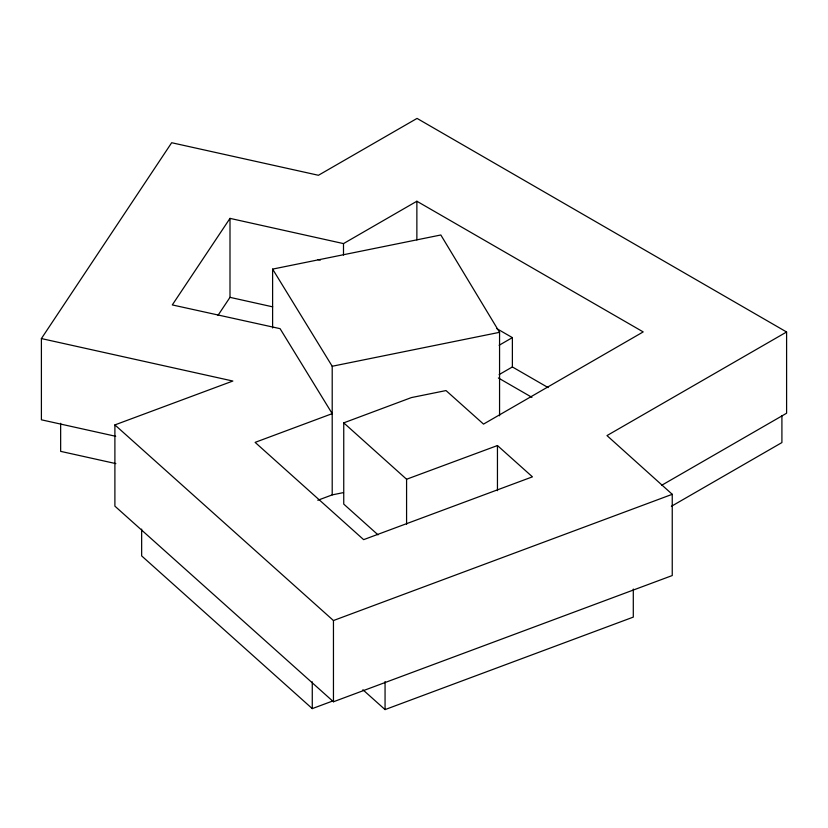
<?xml version="1.0" encoding="UTF-8"?>
<svg xmlns="http://www.w3.org/2000/svg" width="828" height="828" viewBox="0 0 828 828"><rect width="100%" height="100%" fill="white"/><g stroke="black" fill="none" stroke-linecap="round" stroke-linejoin="round"><path stroke-width="1.24" d="M115.713 436.294L41.4 419.806L41.4 338.569L171.675 142.726L318.438 175.277L417.053 118.404L786.6 331.997L786.6 413.234L661.644 485.301M229.998 218.375L172.296 304.921L280.071 328.654L332.204 413.648L255.117 442.369L363.637 539.649L532.435 476.845L497.452 445.547L406.579 479.246L343.744 422.86L411.392 397.585L446.013 390.568L483.521 424.102L643.201 331.914L416.867 201.235L343.496 243.598L229.998 218.375L229.998 297.356L218.002 315.344M499.129 345.266L512.377 337.617L512.377 366.949L548.157 387.607M499.129 374.598L512.377 366.949M786.6 331.997L606.986 435.59L672.243 494.306L672.243 575.543L333.456 701.771L114.895 506.146L114.895 424.909L232.844 381.035L41.4 338.569M671.384 506.312L781.911 442.566L781.911 415.78M317.797 500.257L332.204 494.885L343.516 492.588M114.895 424.909L333.456 620.534L672.243 494.306M141.65 529.113L141.65 555.899L312.27 708.613L332.763 700.985M362.892 689.755L385.061 709.596L633.296 617.108L633.296 589.05M272.609 327.96L272.609 269.11L440.827 234.986L499.563 332.318L499.563 415.811M272.609 269.11L332.204 366.255L499.563 332.318M317.88 259.568L320.312 260.106M229.998 297.356L272.681 306.846M115.858 463.608L60.651 451.363L60.651 423.305M496.821 328.644L512.377 337.617M498.373 377.972L531.928 397.347M378.023 534.847L343.744 504.097L343.744 422.86M497.452 445.547L497.452 490.683M416.867 201.235L416.867 239.923M406.579 479.246L406.579 524.372M385.061 681.537L385.061 709.596M343.496 243.598L343.496 255.065M333.456 620.534L333.456 701.771M332.204 366.255L332.204 494.885M312.27 681.827L312.27 708.613"/></g></svg>
